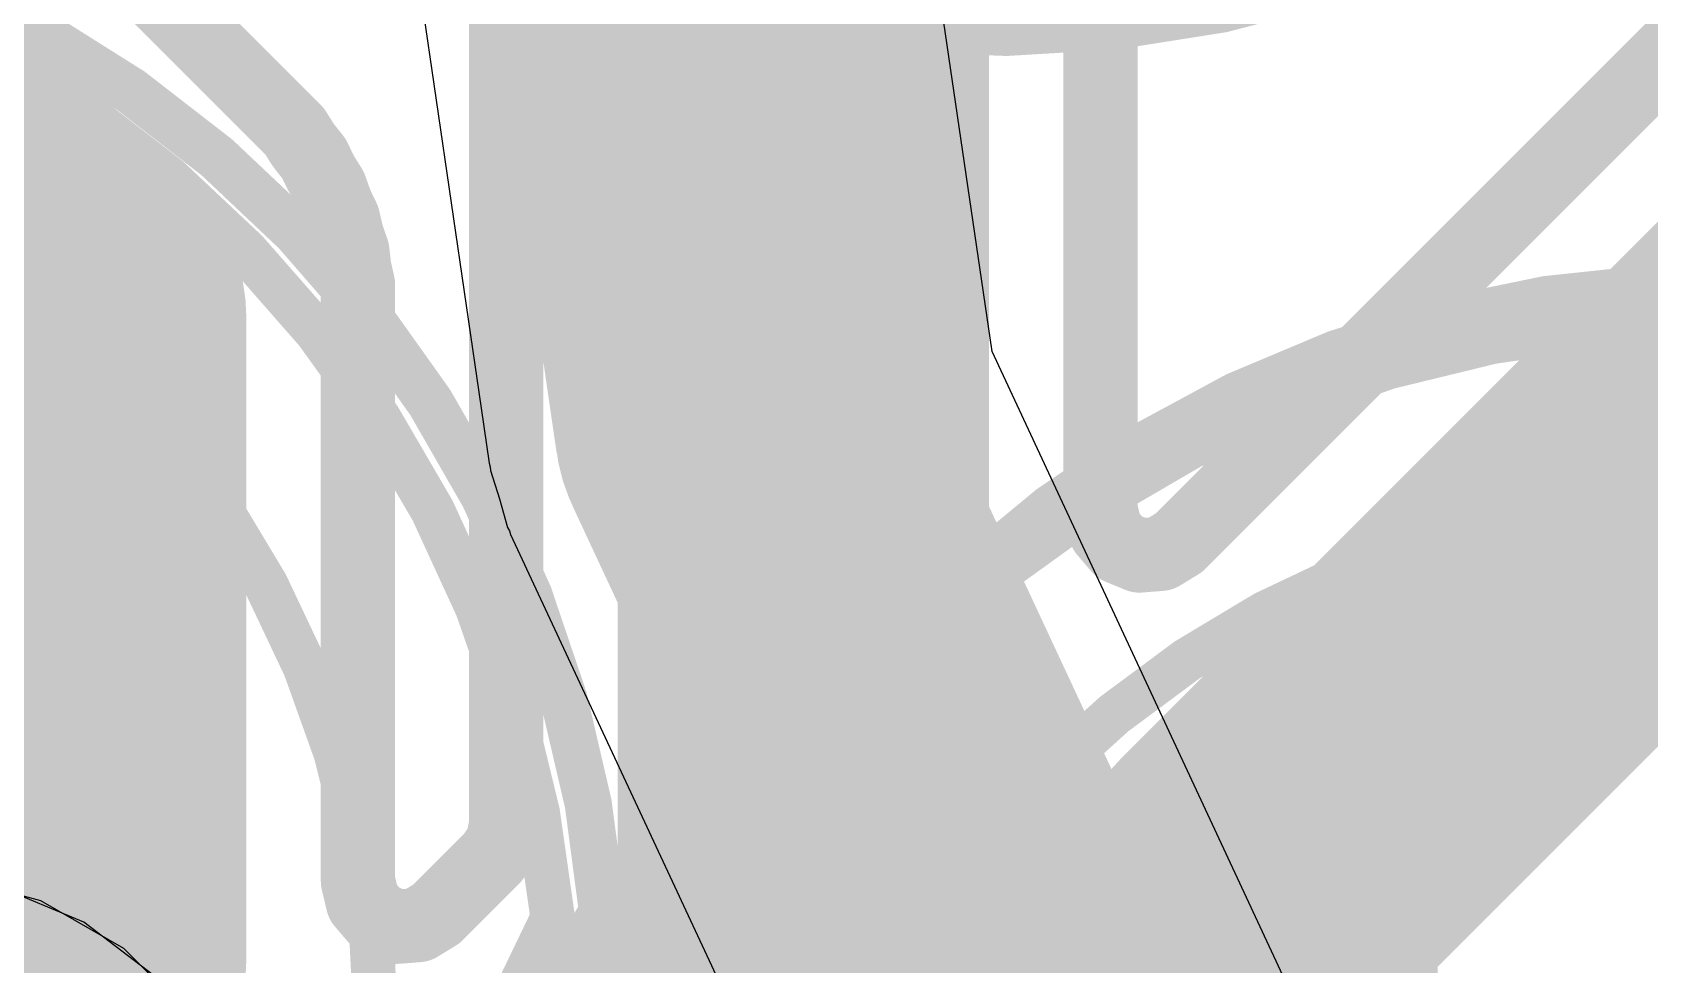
# Model space of a CAD drawing. Header units: inches. Extents: x 0 to 12.4, y -0.6 to 2.2.
# Drawn here: x 1.13 to 1.3014, y 0.621 to 0.7199 of the extents above; entities that cross this region are included whole.
import ezdxf

# ---------------------------------------------------------------- set-up
doc = ezdxf.new("R2010")
doc.units = ezdxf.units.IN
doc.header["$MEASUREMENT"] = 0
for name, color, linetype in [('Bottom Layer', 5, 'Continuous'), ('Bottom Solder', 6, 'Continuous'), ('Dimension', 6, 'Continuous'), ('Mechanical 4', 56, 'Continuous'), ('Multi-Layer', 9, 'Continuous'), ('Top Layer', 1, 'Continuous'), ('Top Overlay', 2, 'Continuous'), ('Top Solder', 216, 'Continuous')]:
    doc.layers.add(name, color=color, linetype=linetype)

# ---------------------------------------------------------------- blocks, each defined once
blk = doc.blocks.new('IR333_A_46')
at = {"layer": 'Top Overlay'}
blk.add_lwpolyline([(-0.1181102, 0, 0.005, 0.005, -0.7350501228491367), (0.0970696, 0.0672869, 0.005, 0.005, 0)], format="xyseb", dxfattribs=at)
blk = doc.blocks.new('IR333_A_47')
at = {"layer": 'Top Overlay'}
blk.add_lwpolyline([(-0.1181102, 0, 0.005, 0.005, -0.7350501228491367), (0.0970696, 0.0672869, 0.005, 0.005, 0)], format="xyseb", dxfattribs=at)
blk = doc.blocks.new('IR333_A_48')
at = {"layer": 'Bottom Layer'}
h = blk.add_hatch(color=5, dxfattribs=at)
edge = h.paths.add_edge_path()
edge.add_arc((0.05, 0), 0.031496, 0, 360)
at = {"layer": 'Bottom Solder'}
h = blk.add_hatch(color=6, dxfattribs=at)
edge = h.paths.add_edge_path()
edge.add_arc((0.05, 0), 0.035496, 0, 360)
at = {"layer": 'Multi-Layer'}
h = blk.add_hatch(color=9, dxfattribs=at)
edge = h.paths.add_edge_path()
edge.add_arc((0.05, 0), 0.031496, 0, 360)
at = {"layer": 'Top Layer'}
h = blk.add_hatch(color=1, dxfattribs=at)
edge = h.paths.add_edge_path()
edge.add_arc((0.05, 0), 0.031496, 0, 360)
at = {"layer": 'Top Solder'}
h = blk.add_hatch(color=216, dxfattribs=at)
edge = h.paths.add_edge_path()
edge.add_arc((0.05, 0), 0.035496, 0, 360)
at = {"layer": 'Top Overlay'}
for points in [[(-0.1181102, 0, 0.005, 0.005, -0.7350501228491367), (0.0970696, 0.0672869, 0.005, 0.005, 0)], [(0.0970699, -0.0672871, 0.005, 0.005, 0), (0.0970695, 0.067287, 0.005, 0.005, 0)]]:
    blk.add_lwpolyline(points, format="xyseb", dxfattribs=at)
for points in [[(0.0958195, 0.067287, 0.0025, 0.0025, 1), (0.0983195, 0.067287, 0.0025, 0.0025, 1)], [(0.0958196, 0.0672869, 0.0025, 0.0025, 1), (0.0983196, 0.0672869, 0.0025, 0.0025, 1)]]:
    blk.add_lwpolyline(points, format="xyseb", close=True, dxfattribs=at)

msp = doc.modelspace()

# ---------------------------------------------------------------- linework, layer by layer
at = {"layer": 'Bottom Layer'}
for p, q in [((1.135422, 0.6255553), (1.1260574, 0.6294343)), ((1.1434636, 0.6193848), (1.135422, 0.6255553))]:
    msp.add_line(p, q, dxfattribs=at)
at = {"layer": 'Dimension'}
for points in [[(1.2515565, 0.6657942, 0.007874, 0.007874, 0), (1.3950925, 0.8093303, 0.007874, 0.007874, 0)], [(1.2592879, 0.6289556, 0.0393701, 0.0393701, 0), (1.4161262, 0.7857939, 0.0393701, 0.0393701, 0)], [(1.0739116, 0.7486974, 0.0393701, 0.0393701, 0), (1.1329667, 0.6896423, 0.0393701, 0.0393701, 0)], [(1.2117068, 0.6207446, 0.0393701, 0.0393701, 0), (1.2117068, 0.7486974, 0.0393701, 0.0393701, 0)], [(1.1068572, 0.7603218, 0.007874, 0.007874, 0), (1.1527408, 0.7144382, 0.007874, 0.007874, 0)], [(1.2432226, 0.6692462, 0.007874, 0.007874, 0), (1.2432226, 0.7519743, 0.007874, 0.007874, 0)], [(1.1801911, 0.635821, 0.007874, 0.007874, 0), (1.1801911, 0.733621, 0.007874, 0.007874, 0)], [(1.1527408, 0.7144382, 0.007874, 0.007874, 0), (1.1577626, 0.7094164, 0.007874, 0.007874, 0)], [(1.1577626, 0.7094164, 0.007874, 0.007874, 0), (1.1579084, 0.7091843, 0.007874, 0.007874, 0)], [(1.1579084, 0.7091843, 0.007874, 0.007874, 0), (1.1585642, 0.7081406, 0.007874, 0.007874, 0)], [(1.1585642, 0.7081406, 0.007874, 0.007874, 0), (1.158881, 0.7076941, 0.007874, 0.007874, 0)], [(1.158881, 0.7076941, 0.007874, 0.007874, 0), (1.1594344, 0.7070001, 0.007874, 0.007874, 0)], [(1.1594344, 0.7070001, 0.007874, 0.007874, 0), (1.1598207, 0.7065158, 0.007874, 0.007874, 0)], [(1.1598207, 0.7065158, 0.007874, 0.007874, 0), (1.1599396, 0.7062688, 0.007874, 0.007874, 0)], [(1.1599396, 0.7062687, 0.007874, 0.007874, 0), (1.1599396, 0.7062688, 0.007874, 0.007874, 0)], [(1.1599396, 0.7062687, 0.007874, 0.007874, 0), (1.1604743, 0.7051584, 0.007874, 0.007874, 0)], [(1.1329667, 0.621559, 0.0393701, 0.0393701, 0), (1.1329667, 0.6896423, 0.0393701, 0.0393701, 0)], [(1.1604743, 0.7051584, 0.007874, 0.007874, 0), (1.1607391, 0.7046794, 0.007874, 0.007874, 0)], [(1.1607391, 0.7046794, 0.007874, 0.007874, 0), (1.1615411, 0.703403, 0.007874, 0.007874, 0)], [(1.1615411, 0.703403, 0.007874, 0.007874, 0), (1.1616315, 0.7031444, 0.007874, 0.007874, 0)], [(1.1616315, 0.7031444, 0.007874, 0.007874, 0), (1.1616316, 0.7031443, 0.007874, 0.007874, 0)], [(1.1616316, 0.7031443, 0.007874, 0.007874, 0), (1.1620389, 0.7019804, 0.007874, 0.007874, 0)], [(1.1620389, 0.7019804, 0.007874, 0.007874, 0), (1.1622482, 0.701475, 0.007874, 0.007874, 0)], [(1.1622482, 0.701475, 0.007874, 0.007874, 0), (1.1629021, 0.7001171, 0.007874, 0.007874, 0)], [(1.1629021, 0.7001171, 0.007874, 0.007874, 0), (1.1632207, 0.6987212, 0.007874, 0.007874, 0)], [(1.1632207, 0.6987212, 0.007874, 0.007874, 0), (1.1632374, 0.6986482, 0.007874, 0.007874, 0)], [(1.1632374, 0.6986482, 0.007874, 0.007874, 0), (1.1633889, 0.6981222, 0.007874, 0.007874, 0)], [(1.1633889, 0.6981222, 0.007874, 0.007874, 0), (1.1638867, 0.6966996, 0.007874, 0.007874, 0)], [(1.1638867, 0.6966996, 0.007874, 0.007874, 0), (1.1640555, 0.6952013, 0.007874, 0.007874, 0)], [(1.1640555, 0.6952013, 0.007874, 0.007874, 0), (1.164147, 0.6946627, 0.007874, 0.007874, 0)], [(1.164147, 0.6946627, 0.007874, 0.007874, 0), (1.1644824, 0.6931933, 0.007874, 0.007874, 0)], [(1.1644824, 0.6929192, 0.007874, 0.007874, 0), (1.1644824, 0.6931933, 0.007874, 0.007874, 0)], [(1.1644824, 0.6298762, 0.007874, 0.007874, 0), (1.1644824, 0.6929192, 0.007874, 0.007874, 0)], [(1.2432226, 0.6692462, 0.007874, 0.007874, 0), (1.2437547, 0.6670299, 0.007874, 0.007874, 0)], [(1.2437547, 0.6670299, 0.007874, 0.007874, 0), (1.245235, 0.6652967, 0.007874, 0.007874, 0)], [(1.245235, 0.6652967, 0.007874, 0.007874, 0), (1.2473408, 0.6644245, 0.007874, 0.007874, 0)], [(1.2496131, 0.6646033, 0.007874, 0.007874, 0), (1.2515565, 0.6657942, 0.007874, 0.007874, 0)], [(1.2473408, 0.6644245, 0.007874, 0.007874, 0), (1.2496131, 0.6646033, 0.007874, 0.007874, 0)], [(1.2592879, 0.5554351, 0.0393701, 0.0393701, 0), (1.2592879, 0.6289556, 0.0393701, 0.0393701, 0)], [(1.1102354, 0.5988277, 0.0393701, 0.0393701, 0), (1.1329667, 0.621559, 0.0393701, 0.0393701, 0)], [(1.1821793, 0.5912171, 0.0393701, 0.0393701, 0), (1.2117068, 0.6207446, 0.0393701, 0.0393701, 0)], [(1.1798195, 0.6339528, 0.007874, 0.007874, 0), (1.1801911, 0.635821, 0.007874, 0.007874, 0)], [(1.1728163, 0.6264241, 0.007874, 0.007874, 0), (1.1787613, 0.6323691, 0.007874, 0.007874, 0)], [(1.1787613, 0.6323691, 0.007874, 0.007874, 0), (1.1798195, 0.6339528, 0.007874, 0.007874, 0)], [(1.1644824, 0.6298762, 0.007874, 0.007874, 0), (1.1650145, 0.6276598, 0.007874, 0.007874, 0)], [(1.1650145, 0.6276598, 0.007874, 0.007874, 0), (1.1664948, 0.6259267, 0.007874, 0.007874, 0)], [(1.1664948, 0.6259267, 0.007874, 0.007874, 0), (1.1686006, 0.6250544, 0.007874, 0.007874, 0)], [(1.1708729, 0.6252332, 0.007874, 0.007874, 0), (1.1728163, 0.6264241, 0.007874, 0.007874, 0)], [(1.1686006, 0.6250544, 0.007874, 0.007874, 0), (1.1708729, 0.6252332, 0.007874, 0.007874, 0)]]:
    msp.add_lwpolyline(points, format="xyseb", dxfattribs=at)
for points in [[(1.1507723, 0.7144382, 0.003937, 0.003937, 1), (1.1547093, 0.7144382, 0.003937, 0.003937, 1)], [(1.1507723, 0.7144382, 0.003937, 0.003937, 1), (1.1547093, 0.7144382, 0.003937, 0.003937, 1)], [(1.1557941, 0.7094164, 0.003937, 0.003937, 1), (1.1597311, 0.7094164, 0.003937, 0.003937, 1)], [(1.1557941, 0.7094164, 0.003937, 0.003937, 1), (1.1597311, 0.7094164, 0.003937, 0.003937, 1)], [(1.1559399, 0.7091843, 0.003937, 0.003937, 1), (1.1598769, 0.7091843, 0.003937, 0.003937, 1)], [(1.1559399, 0.7091843, 0.003937, 0.003937, 1), (1.1598769, 0.7091843, 0.003937, 0.003937, 1)], [(1.1565957, 0.7081406, 0.003937, 0.003937, 1), (1.1605327, 0.7081406, 0.003937, 0.003937, 1)], [(1.1565957, 0.7081406, 0.003937, 0.003937, 1), (1.1605327, 0.7081406, 0.003937, 0.003937, 1)], [(1.1569125, 0.7076941, 0.003937, 0.003937, 1), (1.1608495, 0.7076941, 0.003937, 0.003937, 1)], [(1.1569125, 0.7076941, 0.003937, 0.003937, 1), (1.1608495, 0.7076941, 0.003937, 0.003937, 1)], [(1.1574659, 0.7070001, 0.003937, 0.003937, 1), (1.1614029, 0.7070001, 0.003937, 0.003937, 1)], [(1.1574659, 0.7070001, 0.003937, 0.003937, 1), (1.1614029, 0.7070001, 0.003937, 0.003937, 1)], [(1.1578522, 0.7065158, 0.003937, 0.003937, 1), (1.1617892, 0.7065158, 0.003937, 0.003937, 1)], [(1.1578522, 0.7065158, 0.003937, 0.003937, 1), (1.1617892, 0.7065158, 0.003937, 0.003937, 1)], [(1.1579711, 0.7062688, 0.003937, 0.003937, 1), (1.1619081, 0.7062688, 0.003937, 0.003937, 1)], [(1.1579711, 0.7062688, 0.003937, 0.003937, 1), (1.1619081, 0.7062688, 0.003937, 0.003937, 1)], [(1.1579711, 0.7062687, 0.003937, 0.003937, 1), (1.1619081, 0.7062687, 0.003937, 0.003937, 1)], [(1.1579711, 0.7062687, 0.003937, 0.003937, 1), (1.1619081, 0.7062687, 0.003937, 0.003937, 1)], [(1.1231242, 0.6896423, 0.019685, 0.019685, 1), (1.1428092, 0.6896423, 0.019685, 0.019685, 1)], [(1.1231242, 0.6896423, 0.019685, 0.019685, 1), (1.1428092, 0.6896423, 0.019685, 0.019685, 1)], [(1.1585058, 0.7051584, 0.003937, 0.003937, 1), (1.1624428, 0.7051584, 0.003937, 0.003937, 1)], [(1.1585058, 0.7051584, 0.003937, 0.003937, 1), (1.1624428, 0.7051584, 0.003937, 0.003937, 1)], [(1.1587706, 0.7046794, 0.003937, 0.003937, 1), (1.1627076, 0.7046794, 0.003937, 0.003937, 1)], [(1.1587706, 0.7046794, 0.003937, 0.003937, 1), (1.1627076, 0.7046794, 0.003937, 0.003937, 1)], [(1.1595726, 0.703403, 0.003937, 0.003937, 1), (1.1635096, 0.703403, 0.003937, 0.003937, 1)], [(1.1595726, 0.703403, 0.003937, 0.003937, 1), (1.1635096, 0.703403, 0.003937, 0.003937, 1)], [(1.159663, 0.7031444, 0.003937, 0.003937, 1), (1.1636, 0.7031444, 0.003937, 0.003937, 1)], [(1.159663, 0.7031444, 0.003937, 0.003937, 1), (1.1636, 0.7031444, 0.003937, 0.003937, 1)], [(1.1596631, 0.7031443, 0.003937, 0.003937, 1), (1.1636001, 0.7031443, 0.003937, 0.003937, 1)], [(1.1596631, 0.7031443, 0.003937, 0.003937, 1), (1.1636001, 0.7031443, 0.003937, 0.003937, 1)], [(1.1600704, 0.7019804, 0.003937, 0.003937, 1), (1.1640074, 0.7019804, 0.003937, 0.003937, 1)], [(1.1600704, 0.7019804, 0.003937, 0.003937, 1), (1.1640074, 0.7019804, 0.003937, 0.003937, 1)], [(1.1602797, 0.701475, 0.003937, 0.003937, 1), (1.1642167, 0.701475, 0.003937, 0.003937, 1)], [(1.1602797, 0.701475, 0.003937, 0.003937, 1), (1.1642167, 0.701475, 0.003937, 0.003937, 1)], [(1.1609336, 0.7001171, 0.003937, 0.003937, 1), (1.1648706, 0.7001171, 0.003937, 0.003937, 1)], [(1.1609336, 0.7001171, 0.003937, 0.003937, 1), (1.1648706, 0.7001171, 0.003937, 0.003937, 1)], [(1.1612522, 0.6987212, 0.003937, 0.003937, 1), (1.1651892, 0.6987212, 0.003937, 0.003937, 1)], [(1.1612522, 0.6987212, 0.003937, 0.003937, 1), (1.1651892, 0.6987212, 0.003937, 0.003937, 1)], [(1.1612689, 0.6986482, 0.003937, 0.003937, 1), (1.1652059, 0.6986482, 0.003937, 0.003937, 1)], [(1.1612689, 0.6986482, 0.003937, 0.003937, 1), (1.1652059, 0.6986482, 0.003937, 0.003937, 1)], [(1.1614204, 0.6981222, 0.003937, 0.003937, 1), (1.1653574, 0.6981222, 0.003937, 0.003937, 1)], [(1.1614204, 0.6981222, 0.003937, 0.003937, 1), (1.1653574, 0.6981222, 0.003937, 0.003937, 1)], [(1.1619182, 0.6966996, 0.003937, 0.003937, 1), (1.1658552, 0.6966996, 0.003937, 0.003937, 1)], [(1.1619182, 0.6966996, 0.003937, 0.003937, 1), (1.1658552, 0.6966996, 0.003937, 0.003937, 1)], [(1.162087, 0.6952013, 0.003937, 0.003937, 1), (1.166024, 0.6952013, 0.003937, 0.003937, 1)], [(1.162087, 0.6952013, 0.003937, 0.003937, 1), (1.166024, 0.6952013, 0.003937, 0.003937, 1)], [(1.1621785, 0.6946627, 0.003937, 0.003937, 1), (1.1661155, 0.6946627, 0.003937, 0.003937, 1)], [(1.1621785, 0.6946627, 0.003937, 0.003937, 1), (1.1661155, 0.6946627, 0.003937, 0.003937, 1)], [(1.1625139, 0.6931933, 0.003937, 0.003937, 1), (1.1664509, 0.6931933, 0.003937, 0.003937, 1)], [(1.1625139, 0.6931933, 0.003937, 0.003937, 1), (1.1664509, 0.6931933, 0.003937, 0.003937, 1)], [(1.1625139, 0.6929192, 0.003937, 0.003937, 1), (1.1664509, 0.6929192, 0.003937, 0.003937, 1)], [(1.1625139, 0.6929192, 0.003937, 0.003937, 1), (1.1664509, 0.6929192, 0.003937, 0.003937, 1)], [(1.2412541, 0.6692462, 0.003937, 0.003937, 1), (1.2451911, 0.6692462, 0.003937, 0.003937, 1)], [(1.2412541, 0.6692462, 0.003937, 0.003937, 1), (1.2451911, 0.6692462, 0.003937, 0.003937, 1)], [(1.2417862, 0.6670299, 0.003937, 0.003937, 1), (1.2457232, 0.6670299, 0.003937, 0.003937, 1)], [(1.2417862, 0.6670299, 0.003937, 0.003937, 1), (1.2457232, 0.6670299, 0.003937, 0.003937, 1)], [(1.2432665, 0.6652967, 0.003937, 0.003937, 1), (1.2472035, 0.6652967, 0.003937, 0.003937, 1)], [(1.2432665, 0.6652967, 0.003937, 0.003937, 1), (1.2472035, 0.6652967, 0.003937, 0.003937, 1)], [(1.249588, 0.6657942, 0.003937, 0.003937, 1), (1.253525, 0.6657942, 0.003937, 0.003937, 1)], [(1.249588, 0.6657942, 0.003937, 0.003937, 1), (1.253525, 0.6657942, 0.003937, 0.003937, 1)], [(1.2453723, 0.6644245, 0.003937, 0.003937, 1), (1.2493093, 0.6644245, 0.003937, 0.003937, 1)], [(1.2453723, 0.6644245, 0.003937, 0.003937, 1), (1.2493093, 0.6644245, 0.003937, 0.003937, 1)], [(1.2476446, 0.6646033, 0.003937, 0.003937, 1), (1.2515816, 0.6646033, 0.003937, 0.003937, 1)], [(1.2476446, 0.6646033, 0.003937, 0.003937, 1), (1.2515816, 0.6646033, 0.003937, 0.003937, 1)], [(1.2494454, 0.6289556, 0.019685, 0.019685, 1), (1.2691304, 0.6289556, 0.019685, 0.019685, 1)], [(1.2494454, 0.6289556, 0.019685, 0.019685, 1), (1.2691304, 0.6289556, 0.019685, 0.019685, 1)], [(1.1231242, 0.621559, 0.019685, 0.019685, 1), (1.1428092, 0.621559, 0.019685, 0.019685, 1)], [(1.1231242, 0.621559, 0.019685, 0.019685, 1), (1.1428092, 0.621559, 0.019685, 0.019685, 1)], [(1.1782226, 0.635821, 0.003937, 0.003937, 1), (1.1821596, 0.635821, 0.003937, 0.003937, 1)], [(1.1782226, 0.635821, 0.003937, 0.003937, 1), (1.1821596, 0.635821, 0.003937, 0.003937, 1)], [(1.2018643, 0.6207446, 0.019685, 0.019685, 1), (1.2215493, 0.6207446, 0.019685, 0.019685, 1)], [(1.2018643, 0.6207446, 0.019685, 0.019685, 1), (1.2215493, 0.6207446, 0.019685, 0.019685, 1)], [(1.1767928, 0.6323691, 0.003937, 0.003937, 1), (1.1807298, 0.6323691, 0.003937, 0.003937, 1)], [(1.1767928, 0.6323691, 0.003937, 0.003937, 1), (1.1807298, 0.6323691, 0.003937, 0.003937, 1)], [(1.177851, 0.6339528, 0.003937, 0.003937, 1), (1.181788, 0.6339528, 0.003937, 0.003937, 1)], [(1.177851, 0.6339528, 0.003937, 0.003937, 1), (1.181788, 0.6339528, 0.003937, 0.003937, 1)], [(1.1625139, 0.6298762, 0.003937, 0.003937, 1), (1.1664509, 0.6298762, 0.003937, 0.003937, 1)], [(1.1625139, 0.6298762, 0.003937, 0.003937, 1), (1.1664509, 0.6298762, 0.003937, 0.003937, 1)], [(1.163046, 0.6276598, 0.003937, 0.003937, 1), (1.166983, 0.6276598, 0.003937, 0.003937, 1)], [(1.163046, 0.6276598, 0.003937, 0.003937, 1), (1.166983, 0.6276598, 0.003937, 0.003937, 1)], [(1.1645263, 0.6259267, 0.003937, 0.003937, 1), (1.1684633, 0.6259267, 0.003937, 0.003937, 1)], [(1.1645263, 0.6259267, 0.003937, 0.003937, 1), (1.1684633, 0.6259267, 0.003937, 0.003937, 1)], [(1.1708478, 0.6264241, 0.003937, 0.003937, 1), (1.1747848, 0.6264241, 0.003937, 0.003937, 1)], [(1.1708478, 0.6264241, 0.003937, 0.003937, 1), (1.1747848, 0.6264241, 0.003937, 0.003937, 1)], [(1.1666321, 0.6250544, 0.003937, 0.003937, 1), (1.1705691, 0.6250544, 0.003937, 0.003937, 1)], [(1.1666321, 0.6250544, 0.003937, 0.003937, 1), (1.1705691, 0.6250544, 0.003937, 0.003937, 1)], [(1.1689044, 0.6252332, 0.003937, 0.003937, 1), (1.1728414, 0.6252332, 0.003937, 0.003937, 1)], [(1.1689044, 0.6252332, 0.003937, 0.003937, 1), (1.1728414, 0.6252332, 0.003937, 0.003937, 1)]]:
    msp.add_lwpolyline(points, format="xyseb", close=True, dxfattribs=at)
at = {"layer": 'Mechanical 4'}
for points in [[(0.9618801, 0.6659744, 0.0047244, 0.0047244, -0.7597289982293517), (1.1851408, 0.6259758, 0.0047244, 0.0047244, 0)], [(1.2010426, 0.520428, 0.0047244, 0.0047244, -0.759729273874477), (1.3715141, 0.6700428, 0.0047244, 0.0047244, 0)], [(1.1323597, 0.5163834, 0.0047244, 0.0047244, -0.7597285388209718), (0.9618958, 0.6660072, 0.0047244, 0.0047244, 0)], [(1.1323569, 0.5163773, 0.0047244, 0.0047244, 0), (1.1851437, 0.6259818, 0.0047244, 0.0047244, 0)]]:
    msp.add_lwpolyline(points, format="xyseb", dxfattribs=at)
for points in [[(1.1663705, 0.6149123, 0.0047244, 0.0047244, 1), (0.9695201, 0.6149123, 0.0047244, 0.0047244, 1)], [(1.4055197, 0.5715173, 0.0047244, 0.0047244, 1), (1.2086693, 0.5715173, 0.0047244, 0.0047244, 1)], [(1.1839597, 0.6259758, 0.0023622, 0.0023622, 1), (1.1863219, 0.6259758, 0.0023622, 0.0023622, 1)], [(1.1839626, 0.6259818, 0.0023622, 0.0023622, 1), (1.1863248, 0.6259818, 0.0023622, 0.0023622, 1)]]:
    msp.add_lwpolyline(points, format="xyseb", close=True, dxfattribs=at)
at = {"layer": 'Top Layer'}
for p, q in [((1.2317155, 0.6860582), (1.2129404, 0.814598)), ((1.1590342, 0.806808), (1.1775507, 0.680039)), ((1.2717813, 0.6001364), (1.2317155, 0.6860582)), ((1.1775507, 0.680039), (1.1783989, 0.6742329)), ((1.1783989, 0.6742329), (1.178509, 0.6738442)), ((1.178509, 0.6738442), (1.1785266, 0.6734403)), ((1.1785266, 0.6734403), (1.179476, 0.6704293)), ((1.179476, 0.6704293), (1.1803359, 0.6673926)), ((1.1803359, 0.6673926), (1.1805429, 0.6670455)), ((1.1805429, 0.6670455), (1.1806644, 0.6666602)), ((1.1806644, 0.6666602), (1.2224184, 0.5771181)), ((1.1308668, 0.6278017), (1.121076, 0.6304251)), ((1.139645, 0.6227336), (1.1308668, 0.6278017)), ((1.1468124, 0.6155662), (1.139645, 0.6227336))]:
    msp.add_line(p, q, dxfattribs=at)
for points in [[(1.1820002, 0.838, 0.04, 0.04, 0), (1.2044978, 0.683975, 0.04, 0.04, 0)], [(1.2044978, 0.683975, 0.04, 0.04, 0), (1.2053459, 0.6781693, 0.04, 0.04, 0)], [(1.2053459, 0.6781693, 0.04, 0.04, 0), (1.2585105, 0.564157, 0.04, 0.04, 0)]]:
    msp.add_lwpolyline(points, format="xyseb", dxfattribs=at)
for points in [[(1.1944978, 0.683975, 0.02, 0.02, 1), (1.2144978, 0.683975, 0.02, 0.02, 1)], [(1.1944978, 0.683975, 0.02, 0.02, 1), (1.2144978, 0.683975, 0.02, 0.02, 1)], [(1.1953459, 0.6781693, 0.02, 0.02, 1), (1.2153459, 0.6781693, 0.02, 0.02, 1)], [(1.1953459, 0.6781693, 0.02, 0.02, 1), (1.2153459, 0.6781693, 0.02, 0.02, 1)]]:
    msp.add_lwpolyline(points, format="xyseb", close=True, dxfattribs=at)

# ---------------------------------------------------------------- block references
for name, p, rotation in [('IR333_A_47', (1.2320001, 0.838), 180), ('IR333_A_48', (1.0727066, 0.6169291), 329.9999999999999), ('IR333_A_46', (1.3086846, 0.5748691), 25)]:
    msp.add_blockref(name, p, dxfattribs=dict(rotation=rotation))

doc.saveas('drawing.dxf')
